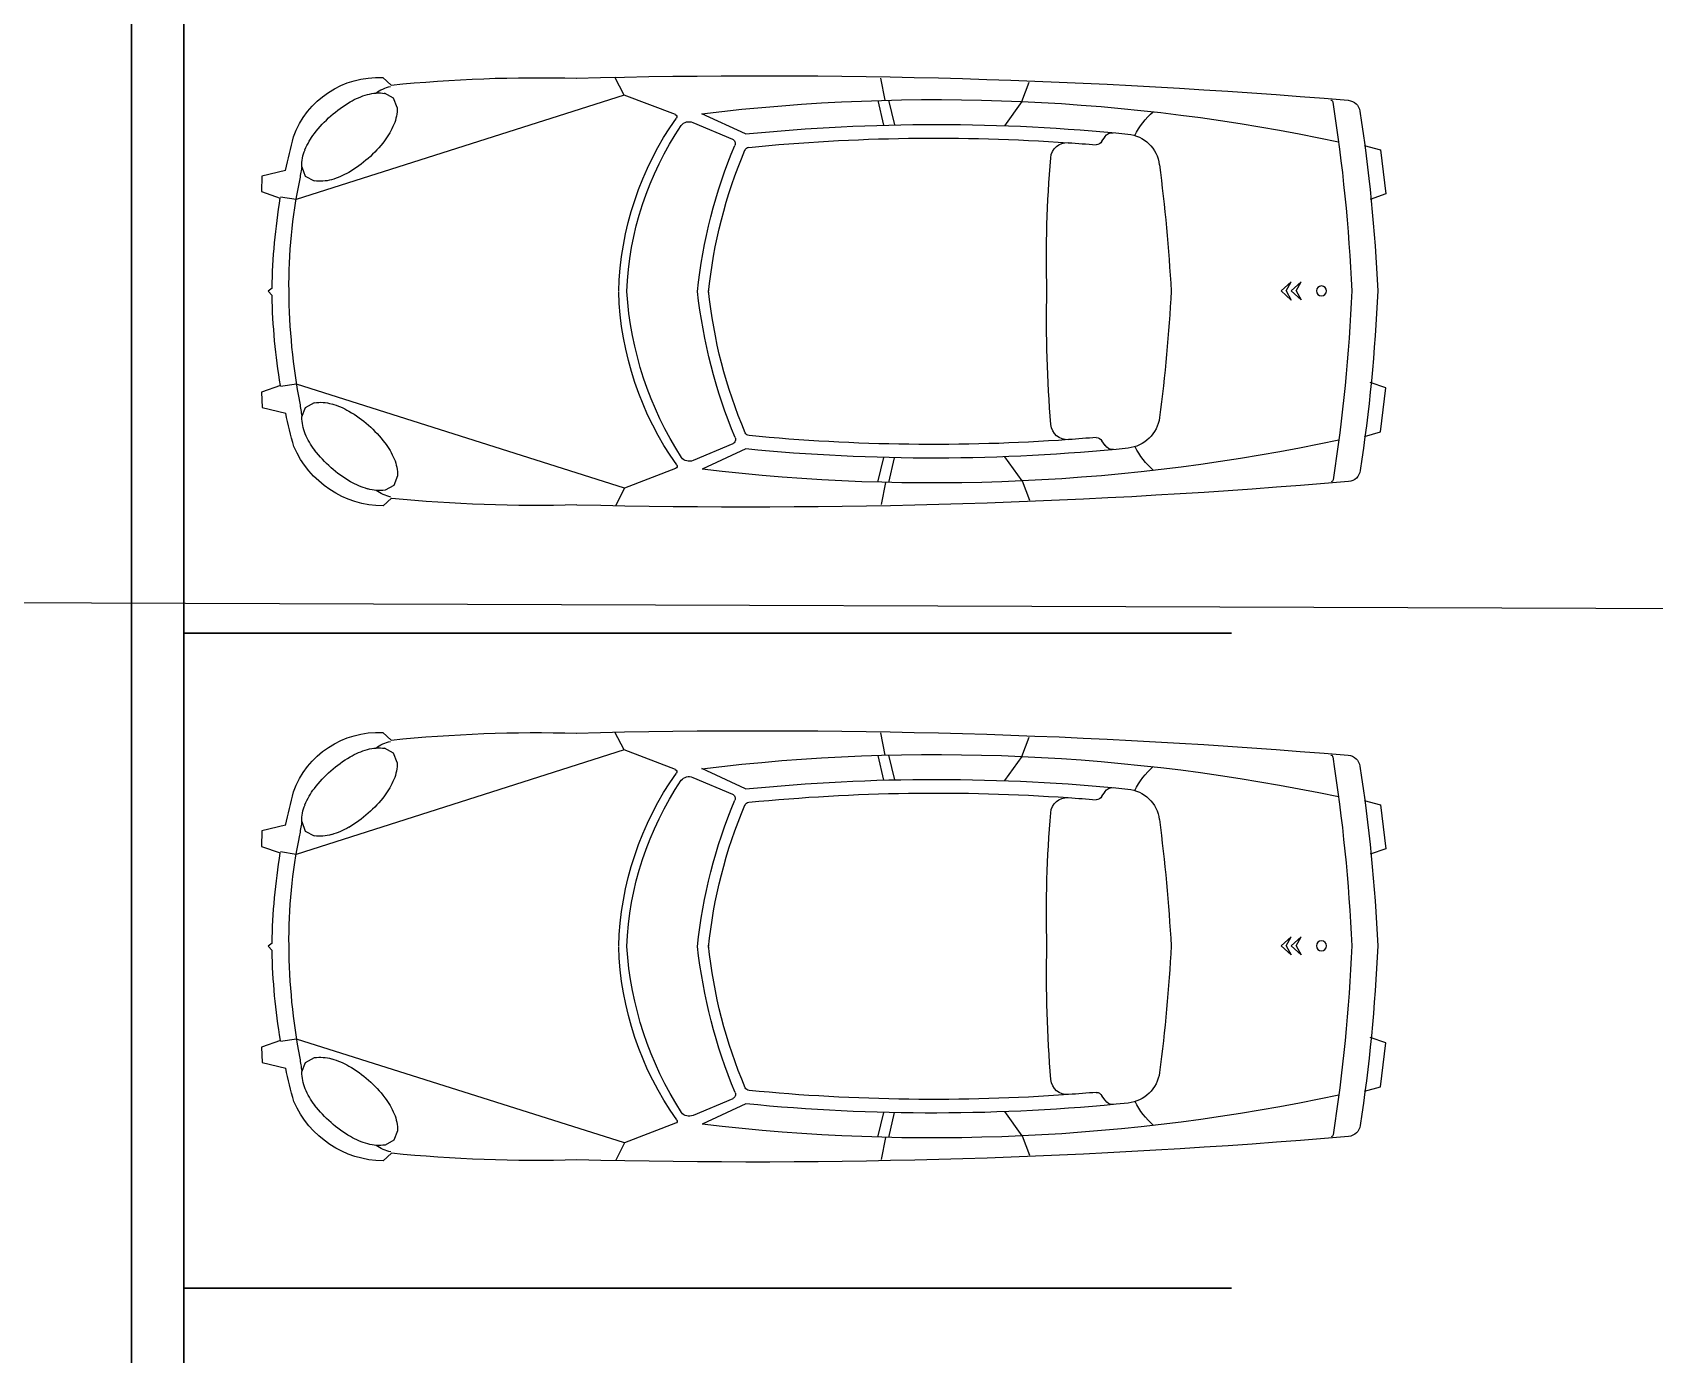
# Model space of a CAD drawing. Header units: inches. Extents: x -7543 to -822, y 102837 to 190349.
# Drawn here: x -837.13749 to -837.10653, y 102837.04999 to 102837.07522 of the extents above; entities that cross this region are included whole.
import ezdxf

# ---------------------------------------------------------------- set-up
doc = ezdxf.new("R2010")
doc.units = ezdxf.units.IN
doc.header["$MEASUREMENT"] = 0
for name, color, linetype, lineweight in [('ARABA', 7, 'Continuous', 25), ('ARSA', 7, 'Continuous', 30), ('ICOL', 55, 'Continuous', 25)]:
    doc.layers.add(name, color=color, linetype=linetype, lineweight=lineweight)

msp = doc.modelspace()

# ---------------------------------------------------------------- linework, layer by layer
at = {"layer": 'ARABA'}
for p, q in [((-837.130644, 102837.074216), (-837.130807, 102837.074362)), ((-837.126199, 102837.074027), (-837.126373, 102837.074366)), ((-837.121217, 102837.073928), (-837.121297, 102837.074352)), ((-837.118607, 102837.073905), (-837.118467, 102837.074274)), ((-837.126199, 102837.074027), (-837.132459, 102837.072034)), ((-837.130599, 102837.073969), (-837.13077, 102837.07406)), ((-837.13053, 102837.073789), (-837.130599, 102837.073969)), ((-837.12522, 102837.073654), (-837.126199, 102837.074027)), ((-837.123881, 102837.073284), (-837.124713, 102837.073671)), ((-837.121358, 102837.073924), (-837.121245, 102837.073452)), ((-837.121153, 102837.07393), (-837.12104, 102837.073457)), ((-837.118607, 102837.073905), (-837.118937, 102837.073442)), ((-837.124889, 102837.073504), (-837.124131, 102837.073185)), ((-837.11702, 102837.073229), (-837.117082, 102837.073144)), ((-837.112072, 102837.073065), (-837.11176, 102837.072979)), ((-837.11176, 102837.072979), (-837.111659, 102837.072142)), ((-837.133112, 102837.072481), (-837.133123, 102837.072186)), ((-837.132662, 102837.072589), (-837.133112, 102837.072481)), ((-837.132354, 102837.072659), (-837.132285, 102837.072479)), ((-837.132285, 102837.072479), (-837.132114, 102837.072387)), ((-837.133123, 102837.072186), (-837.132762, 102837.072062)), ((-837.111659, 102837.072142), (-837.111956, 102837.072036)), ((-837.132459, 102837.072034), (-837.132759, 102837.07208)), ((-837.132918, 102837.070342), (-837.132992, 102837.070281)), ((-837.132992, 102837.070281), (-837.132918, 102837.0702)), ((-837.113463, 102837.07046), (-837.113652, 102837.070288)), ((-837.113463, 102837.070115), (-837.113652, 102837.070288)), ((-837.113559, 102837.070288), (-837.113463, 102837.07046)), ((-837.113559, 102837.070288), (-837.113463, 102837.070115)), ((-837.113275, 102837.070461), (-837.113463, 102837.070288)), ((-837.113275, 102837.070116), (-837.113463, 102837.070288)), ((-837.113371, 102837.070288), (-837.113275, 102837.070461)), ((-837.113371, 102837.070288), (-837.113275, 102837.070116)), ((-837.132759, 102837.068481), (-837.13312, 102837.068355)), ((-837.132456, 102837.068508), (-837.132756, 102837.068463)), ((-837.126193, 102837.066526), (-837.132456, 102837.068508)), ((-837.111656, 102837.068437), (-837.111953, 102837.068542)), ((-837.111756, 102837.0676), (-837.111656, 102837.068437)), ((-837.13312, 102837.068355), (-837.133108, 102837.068061)), ((-837.132281, 102837.068064), (-837.132111, 102837.068156)), ((-837.133108, 102837.068061), (-837.132658, 102837.067953)), ((-837.13235, 102837.067884), (-837.132281, 102837.068064)), ((-837.112067, 102837.067513), (-837.111756, 102837.0676)), ((-837.124126, 102837.067372), (-837.124883, 102837.067052)), ((-837.123876, 102837.067273), (-837.124707, 102837.066886)), ((-837.117015, 102837.067341), (-837.117077, 102837.067425)), ((-837.125215, 102837.066902), (-837.126193, 102837.066526)), ((-837.121352, 102837.066638), (-837.12124, 102837.06711)), ((-837.121147, 102837.066632), (-837.121034, 102837.067106)), ((-837.118601, 102837.066662), (-837.118932, 102837.067124)), ((-837.130593, 102837.066577), (-837.130763, 102837.066486)), ((-837.130523, 102837.066757), (-837.130593, 102837.066577)), ((-837.121211, 102837.066634), (-837.12129, 102837.06621)), ((-837.118601, 102837.066662), (-837.11846, 102837.066293)), ((-837.1308, 102837.066184), (-837.130637, 102837.06633)), ((-837.126193, 102837.066526), (-837.126366, 102837.066188)), ((-837.130644, 102837.061716), (-837.130807, 102837.061862)), ((-837.126199, 102837.061527), (-837.126373, 102837.061866)), ((-837.121217, 102837.061428), (-837.121297, 102837.061852)), ((-837.118607, 102837.061405), (-837.118467, 102837.061774)), ((-837.126199, 102837.061527), (-837.132459, 102837.059534)), ((-837.130599, 102837.061469), (-837.13077, 102837.06156)), ((-837.13053, 102837.061289), (-837.130599, 102837.061469)), ((-837.12522, 102837.061154), (-837.126199, 102837.061527)), ((-837.121358, 102837.061424), (-837.121245, 102837.060952)), ((-837.121153, 102837.06143), (-837.12104, 102837.060957)), ((-837.118607, 102837.061405), (-837.118937, 102837.060942)), ((-837.124889, 102837.061004), (-837.124131, 102837.060685)), ((-837.123881, 102837.060784), (-837.124713, 102837.061171)), ((-837.11702, 102837.060729), (-837.117082, 102837.060644)), ((-837.112072, 102837.060565), (-837.11176, 102837.060479)), ((-837.11176, 102837.060479), (-837.111659, 102837.059642)), ((-837.132662, 102837.060089), (-837.133112, 102837.059981)), ((-837.132354, 102837.060159), (-837.132285, 102837.059979)), ((-837.133112, 102837.059981), (-837.133123, 102837.059686)), ((-837.132285, 102837.059979), (-837.132114, 102837.059887)), ((-837.133123, 102837.059686), (-837.132762, 102837.059562)), ((-837.132459, 102837.059534), (-837.132759, 102837.05958)), ((-837.111659, 102837.059642), (-837.111956, 102837.059536)), ((-837.113463, 102837.05796), (-837.113652, 102837.057788)), ((-837.113559, 102837.057788), (-837.113463, 102837.05796)), ((-837.113275, 102837.057961), (-837.113463, 102837.057788)), ((-837.113371, 102837.057788), (-837.113275, 102837.057961)), ((-837.132918, 102837.057842), (-837.132992, 102837.057781)), ((-837.132992, 102837.057781), (-837.132918, 102837.0577)), ((-837.113463, 102837.057615), (-837.113652, 102837.057788)), ((-837.113559, 102837.057788), (-837.113463, 102837.057615)), ((-837.113275, 102837.057616), (-837.113463, 102837.057788)), ((-837.113371, 102837.057788), (-837.113275, 102837.057616)), ((-837.132456, 102837.056008), (-837.132756, 102837.055963)), ((-837.126193, 102837.054026), (-837.132456, 102837.056008)), ((-837.111656, 102837.055937), (-837.111953, 102837.056042)), ((-837.132759, 102837.055981), (-837.13312, 102837.055855)), ((-837.13312, 102837.055855), (-837.133108, 102837.055561)), ((-837.111756, 102837.0551), (-837.111656, 102837.055937)), ((-837.133108, 102837.055561), (-837.132658, 102837.055453)), ((-837.13235, 102837.055384), (-837.132281, 102837.055564)), ((-837.132281, 102837.055564), (-837.132111, 102837.055656)), ((-837.112067, 102837.055013), (-837.111756, 102837.0551)), ((-837.124126, 102837.054872), (-837.124883, 102837.054552)), ((-837.123876, 102837.054773), (-837.124707, 102837.054386)), ((-837.117015, 102837.054841), (-837.117077, 102837.054925)), ((-837.121352, 102837.054138), (-837.12124, 102837.05461)), ((-837.121147, 102837.054132), (-837.121034, 102837.054606)), ((-837.118601, 102837.054162), (-837.118932, 102837.054624)), ((-837.130523, 102837.054257), (-837.130593, 102837.054077)), ((-837.125215, 102837.054402), (-837.126193, 102837.054026)), ((-837.118601, 102837.054162), (-837.11846, 102837.053793)), ((-837.130593, 102837.054077), (-837.130763, 102837.053986)), ((-837.126193, 102837.054026), (-837.126366, 102837.053688)), ((-837.121211, 102837.054134), (-837.12129, 102837.05371)), ((-837.1308, 102837.053684), (-837.130637, 102837.05383))]:
    msp.add_line(p, q, dxfattribs=at)
at = {"layer": 'ARABA', "extrusion": (0, 0, -1)}
for centre, major_axis, start_param, end_param in [((-837.13089, 102837.072638), (0.00122, 0.00122), 4.275817, 5.546132), ((-837.127835, 102837.046483), (-0.019711, 0.019711), 0.684455, 0.811392), ((-837.123594, 102836.939717), (-0.095232, 0.095232), 0.75928, 0.868802), ((-837.130708, 102837.072661), (-0.001011, 0.001011), 0.257565, 0.508721), ((-837.130878, 102837.073259), (-0.000571, 0.000571), 0.508721, 0.919983), ((-837.130478, 102837.07341), (-0.000567, 0.000567), 0.169272, 0.55968), ((-837.120241, 102837.036857), (-0.026222, 0.026222), 0.664527, 0.994069), ((-837.13025, 102837.071876), (0.001654, 0.001654), -1.509398, -1.313232), ((-837.131338, 102837.073779), (-0.000571, 0.000571), 2.344405, 2.755667), ((-837.125237, 102837.073611), (0.0000318, 0.0000318), -0.420362, 1.401529), ((-837.115103, 102837.072582), (0.001064, 0.001064), 4.390901, 4.774172), ((-837.112713, 102837.073886), (-0.0000318, 0.0000318), 0.866323, 2.201087), ((-837.145145, 102837.068815), (-0.023243, 0.023243), 2.201087, 2.311348), ((-837.112395, 102837.07368), (0.000175, 0.000175), -0.701994, 0.634616), ((-837.144671, 102837.068776), (0.023259, 0.023259), 0.634616, 0.739339), ((-837.13025, 102837.071876), (0.001654, 0.001654), 4.57762, 4.773787), ((-837.13191, 102837.074021), (0.001011, 0.001011), 1.184871, 1.436028), ((-837.120306, 102837.07012), (0.004241, 0.004241), 3.953852, 4.543122), ((-837.120052, 102837.070037), (-0.004313, 0.004313), 5.53717, 6.091311), ((-837.124961, 102837.073331), (0.000133, 0.000133), 4.59913, 5.894309), ((-837.120241, 102837.036857), (-0.025886, 0.025886), 0.685802, 0.885511), ((-837.117287, 102837.069321), (0.011114, 0.011114), 4.136426, 4.178187), ((-837.130974, 102837.072427), (-0.001011, 0.001011), 5.89726, 6.148417), ((-837.132633, 102837.074571), (-0.001654, 0.001654), 3.006824, 3.202991), ((-837.115323, 102837.069339), (-0.006732, 0.006732), 5.596563, 5.900101), ((-837.124166, 102837.073102), (-0.0000636, 0.0000636), 1.183673, 2.758508), ((-837.120241, 102837.036857), (0.025702, 0.025702), -0.883928, -0.715959), ((-837.117741, 102837.072804), (0.000223, 0.000223), 4.011122, 5.567226), ((-837.120241, 102837.036857), (-0.025702, 0.025702), 0.854837, 0.869466), ((-837.117186, 102837.073194), (0.0000817, 0.0000817), 1.227391, 2.381242), ((-837.116881, 102837.073151), (-0.000112, 0.000112), 6.005239, 7.176858), ((-837.11665, 102837.072611), (0.000477, 0.000477), -0.685285, 0.656161), ((-837.131546, 102837.072668), (0.000571, 0.000571), 3.915201, 4.326464), ((-837.132633, 102837.074571), (0.001654, 0.001654), 1.632194, 1.828361), ((-837.115323, 102837.069339), (-0.006582, 0.006582), 5.596563, 5.899162), ((-837.123808, 102837.07294), (-0.0000636, 0.0000636), 5.899162, 6.970054), ((-837.095186, 102837.070902), (-0.016228, 0.016228), 5.470832, 5.581918), ((-837.128576, 102837.071929), (-0.002715, 0.002715), 5.620446, 5.685258), ((-837.132175, 102837.073786), (-0.001011, 0.001011), 3.399157, 3.650314), ((-837.148813, 102837.068431), (-0.023412, 0.023412), 2.226957, 2.30013), ((-837.123256, 102837.070431), (0.006605, 0.006605), 3.911884, 4.139289), ((-837.132006, 102837.073188), (0.000571, 0.000571), 2.079517, 2.49078), ((-837.121165, 102837.07014), (-0.008312, 0.008312), 5.514992, 5.662035), ((-837.121044, 102837.07035), (0.008168, 0.008168), 3.734881, 3.921793), ((-837.120306, 102837.070444), (0.004241, 0.004241), 3.309119, 3.898389), ((-837.119526, 102837.070701), (0.004691, 0.004691), 3.354584, 3.863009), ((-837.114698, 102837.071395), (0.007185, 0.007185), 3.532568, 3.816843), ((-837.115324, 102837.071233), (0.006582, 0.006582), 3.523876, 3.826474), ((-837.095185, 102837.069705), (0.016228, 0.016228), 3.841119, 3.952205), ((-837.148816, 102837.072084), (-0.023412, 0.023412), 2.410518, 2.483691), ((-837.112886, 102837.070288), (-0.0000673, 0.0000673), 3.934647, 10.217832), ((-837.145147, 102837.071705), (0.023243, 0.023243), 0.828504, 0.938765), ((-837.144673, 102837.071746), (-0.023259, 0.023259), 2.400512, 2.505236), ((-837.121166, 102837.070423), (-0.008312, 0.008312), 5.331799, 5.478842), ((-837.128573, 102837.06862), (0.002715, 0.002715), 3.737779, 3.802592), ((-837.132001, 102837.067355), (-0.000571, 0.000571), 0.649072, 1.060334), ((-837.132169, 102837.066757), (0.001011, 0.001011), -0.510462, -0.259305), ((-837.121166, 102837.070423), (-0.008312, 0.008312), 5.230469, 5.286107), ((-837.131542, 102837.067876), (-0.000571, 0.000571), 5.096573, 5.507836), ((-837.132626, 102837.065971), (-0.001654, 0.001654), 1.311491, 1.507658), ((-837.116646, 102837.06796), (-0.000477, 0.000477), 2.483691, 3.825137), ((-837.13097, 102837.068119), (-0.001011, 0.001011), 4.845417, 5.096573), ((-837.132626, 102837.065971), (-0.001654, 0.001654), 1.507658, 1.703824), ((-837.124161, 102837.067455), (-0.0000636, 0.0000636), 1.95214, 3.526975), ((-837.123803, 102837.067617), (0.0000636, 0.0000636), 2.452983, 3.523876), ((-837.120299, 102837.103706), (-0.025702, 0.025702), 3.855811, 4.02378), ((-837.117737, 102837.067764), (-0.000223, 0.000223), 3.855811, 5.411915), ((-837.120299, 102837.103706), (0.025702, 0.025702), 2.270385, 2.285015), ((-837.117181, 102837.067376), (-0.0000817, 0.0000817), 0.75861, 1.912461), ((-837.130775, 102837.068066), (0.001331, 0.001331), 2.369396, 3.518254), ((-837.130248, 102837.06867), (0.001654, 0.001654), 3.078454, 3.274621), ((-837.131904, 102837.066523), (-0.001011, 0.001011), 1.703824, 1.954981), ((-837.120299, 102837.103706), (0.026222, 0.026222), 2.145783, 2.475325), ((-837.120299, 102837.103706), (-0.025886, 0.025886), 3.825137, 4.024847), ((-837.116876, 102837.067419), (0.000112, 0.000112), 2.246179, 3.417798), ((-837.115099, 102837.067991), (0.001064, 0.001064), 3.078069, 3.46134), ((-837.130248, 102837.06867), (-0.001654, 0.001654), 4.453084, 4.64925), ((-837.131331, 102837.066766), (-0.000571, 0.000571), 1.954981, 2.366243), ((-837.125231, 102837.066944), (-0.0000318, 0.0000318), 1.738323, 3.560214), ((-837.124956, 102837.067225), (0.000133, 0.000133), 1.957932, 3.253111), ((-837.112389, 102837.066898), (0.000175, 0.000175), 0.934439, 2.27105), ((-837.130704, 102837.067884), (-0.001011, 0.001011), 4.201927, 4.453084), ((-837.123821, 102837.200841), (-0.095232, 0.095232), 3.841846, 3.951368), ((-837.112706, 102837.066691), (-0.0000318, 0.0000318), 2.509561, 3.844325), ((-837.130873, 102837.067286), (-0.000571, 0.000571), 3.790665, 4.201927), ((-837.130473, 102837.067136), (-0.000567, 0.000567), 4.150968, 4.541376), ((-837.127876, 102837.094068), (0.019711, 0.019711), 2.32846, 2.455397), ((-837.13089, 102837.060138), (0.00122, 0.00122), 4.275817, 5.546132), ((-837.123594, 102836.927217), (-0.095232, 0.095232), 0.75928, 0.868802), ((-837.130478, 102837.06091), (-0.000567, 0.000567), 0.169272, 0.55968), ((-837.127835, 102837.033983), (-0.019711, 0.019711), 0.684455, 0.811392), ((-837.120241, 102837.024357), (-0.026222, 0.026222), 0.664527, 0.994069), ((-837.13025, 102837.059376), (0.001654, 0.001654), -1.509398, -1.313232), ((-837.130708, 102837.060161), (-0.001011, 0.001011), 0.257565, 0.508721), ((-837.130878, 102837.060759), (-0.000571, 0.000571), 0.508721, 0.919983), ((-837.131338, 102837.061279), (-0.000571, 0.000571), 2.344405, 2.755667), ((-837.112713, 102837.061386), (-0.0000318, 0.0000318), 0.866323, 2.201087), ((-837.145145, 102837.056315), (-0.023243, 0.023243), 2.201087, 2.311348), ((-837.112395, 102837.06118), (0.000175, 0.000175), -0.701994, 0.634616), ((-837.13025, 102837.059376), (0.001654, 0.001654), 4.57762, 4.773787), ((-837.13191, 102837.061521), (0.001011, 0.001011), 1.184871, 1.436028), ((-837.120306, 102837.05762), (0.004241, 0.004241), 3.953852, 4.543122), ((-837.125237, 102837.061111), (0.0000318, 0.0000318), -0.420362, 1.401529), ((-837.124961, 102837.060831), (0.000133, 0.000133), 4.59913, 5.894309), ((-837.120241, 102837.024357), (-0.025886, 0.025886), 0.685802, 0.885511), ((-837.115103, 102837.060082), (0.001064, 0.001064), 4.390901, 4.774172), ((-837.144671, 102837.056276), (0.023259, 0.023259), 0.634616, 0.739339), ((-837.117287, 102837.056821), (0.011114, 0.011114), 4.136426, 4.178187), ((-837.130974, 102837.059927), (-0.001011, 0.001011), 5.89726, 6.148417), ((-837.132633, 102837.062071), (-0.001654, 0.001654), 3.006824, 3.202991), ((-837.120052, 102837.057537), (-0.004313, 0.004313), 5.53717, 6.091311), ((-837.124166, 102837.060602), (-0.0000636, 0.0000636), 1.183673, 2.758508), ((-837.120241, 102837.024357), (0.025702, 0.025702), -0.883928, -0.715959), ((-837.116881, 102837.060651), (-0.000112, 0.000112), 6.005239, 7.176858), ((-837.11665, 102837.060111), (0.000477, 0.000477), -0.685285, 0.656161), ((-837.131546, 102837.060168), (0.000571, 0.000571), 3.915201, 4.326464), ((-837.115323, 102837.056839), (-0.006732, 0.006732), 5.596563, 5.900101), ((-837.115323, 102837.056839), (-0.006582, 0.006582), 5.596563, 5.899162), ((-837.123808, 102837.06044), (-0.0000636, 0.0000636), 5.899162, 6.970054), ((-837.117741, 102837.060304), (0.000223, 0.000223), 4.011122, 5.567226), ((-837.120241, 102837.024357), (-0.025702, 0.025702), 0.854837, 0.869466), ((-837.117186, 102837.060694), (0.0000817, 0.0000817), 1.227391, 2.381242), ((-837.128576, 102837.059429), (-0.002715, 0.002715), 5.620446, 5.685258), ((-837.132175, 102837.061286), (-0.001011, 0.001011), 3.399157, 3.650314), ((-837.132633, 102837.062071), (0.001654, 0.001654), 1.632194, 1.828361), ((-837.095186, 102837.058402), (-0.016228, 0.016228), 5.470832, 5.581918), ((-837.148813, 102837.055931), (-0.023412, 0.023412), 2.226957, 2.30013), ((-837.123256, 102837.057931), (0.006605, 0.006605), 3.911884, 4.139289), ((-837.132006, 102837.060688), (0.000571, 0.000571), 2.079517, 2.49078), ((-837.121165, 102837.05764), (-0.008312, 0.008312), 5.514992, 5.662035), ((-837.112886, 102837.057788), (-0.0000673, 0.0000673), 3.934647, 10.217832), ((-837.121166, 102837.057923), (-0.008312, 0.008312), 5.331799, 5.478842), ((-837.121044, 102837.05785), (0.008168, 0.008168), 3.734881, 3.921793), ((-837.120306, 102837.057944), (0.004241, 0.004241), 3.309119, 3.898389), ((-837.119526, 102837.058201), (0.004691, 0.004691), 3.354584, 3.863009), ((-837.114698, 102837.058895), (0.007185, 0.007185), 3.532568, 3.816843), ((-837.115324, 102837.058733), (0.006582, 0.006582), 3.523876, 3.826474), ((-837.095185, 102837.057205), (0.016228, 0.016228), 3.841119, 3.952205), ((-837.148816, 102837.059584), (-0.023412, 0.023412), 2.410518, 2.483691), ((-837.145147, 102837.059205), (0.023243, 0.023243), 0.828504, 0.938765), ((-837.144673, 102837.059246), (-0.023259, 0.023259), 2.400512, 2.505236), ((-837.121166, 102837.057923), (-0.008312, 0.008312), 5.230469, 5.286107), ((-837.128573, 102837.05612), (0.002715, 0.002715), 3.737779, 3.802592), ((-837.131542, 102837.055376), (-0.000571, 0.000571), 5.096573, 5.507836), ((-837.132001, 102837.054855), (-0.000571, 0.000571), 0.649072, 1.060334), ((-837.132169, 102837.054257), (0.001011, 0.001011), -0.510462, -0.259305), ((-837.132626, 102837.053471), (-0.001654, 0.001654), 1.311491, 1.507658), ((-837.132626, 102837.053471), (-0.001654, 0.001654), 1.507658, 1.703824), ((-837.123803, 102837.055117), (0.0000636, 0.0000636), 2.452983, 3.523876), ((-837.117737, 102837.055264), (-0.000223, 0.000223), 3.855811, 5.411915), ((-837.116646, 102837.05546), (-0.000477, 0.000477), 2.483691, 3.825137), ((-837.130775, 102837.055566), (0.001331, 0.001331), 2.369396, 3.518254), ((-837.13097, 102837.055619), (-0.001011, 0.001011), 4.845417, 5.096573), ((-837.131904, 102837.054023), (-0.001011, 0.001011), 1.703824, 1.954981), ((-837.120299, 102837.091206), (0.026222, 0.026222), 2.145783, 2.475325), ((-837.124161, 102837.054955), (-0.0000636, 0.0000636), 1.95214, 3.526975), ((-837.120299, 102837.091206), (-0.025886, 0.025886), 3.825137, 4.024847), ((-837.120299, 102837.091206), (-0.025702, 0.025702), 3.855811, 4.02378), ((-837.120299, 102837.091206), (0.025702, 0.025702), 2.270385, 2.285015), ((-837.117181, 102837.054876), (-0.0000817, 0.0000817), 0.75861, 1.912461), ((-837.116876, 102837.054919), (0.000112, 0.000112), 2.246179, 3.417798), ((-837.115099, 102837.055491), (0.001064, 0.001064), 3.078069, 3.46134), ((-837.130248, 102837.05617), (0.001654, 0.001654), 3.078454, 3.274621), ((-837.131331, 102837.054266), (-0.000571, 0.000571), 1.954981, 2.366243), ((-837.125231, 102837.054444), (-0.0000318, 0.0000318), 1.738323, 3.560214), ((-837.124956, 102837.054725), (0.000133, 0.000133), 1.957932, 3.253111), ((-837.130248, 102837.05617), (-0.001654, 0.001654), 4.453084, 4.64925), ((-837.130704, 102837.055384), (-0.001011, 0.001011), 4.201927, 4.453084), ((-837.123821, 102837.188341), (-0.095232, 0.095232), 3.841846, 3.951368), ((-837.112706, 102837.054191), (-0.0000318, 0.0000318), 2.509561, 3.844325), ((-837.112389, 102837.054398), (0.000175, 0.000175), 0.934439, 2.27105), ((-837.130873, 102837.054786), (-0.000571, 0.000571), 3.790665, 4.201927), ((-837.130473, 102837.054636), (-0.000567, 0.000567), 4.150968, 4.541376), ((-837.127876, 102837.081568), (0.019711, 0.019711), 2.32846, 2.455397)]:
    msp.add_ellipse(centre, major_axis=major_axis, ratio=1, start_param=start_param, end_param=end_param, dxfattribs=at)
at = {"layer": 'ARSA', "color": 40}
for p, q in [((-837.134602, 102837.038758), (-837.134602, 102837.151588)), ((-837.135602, 102837.037758), (-837.135602, 102837.150588)), ((-837.134602, 102837.063758), (-837.114602, 102837.063758)), ((-837.134602, 102837.051258), (-837.114602, 102837.051258))]:
    msp.add_line(p, q, dxfattribs=at)
at = {"layer": 'ICOL'}
msp.add_line((-837.146121, 102837.064372), (-837.048776, 102837.064028), dxfattribs=at)

doc.saveas('drawing.dxf')
